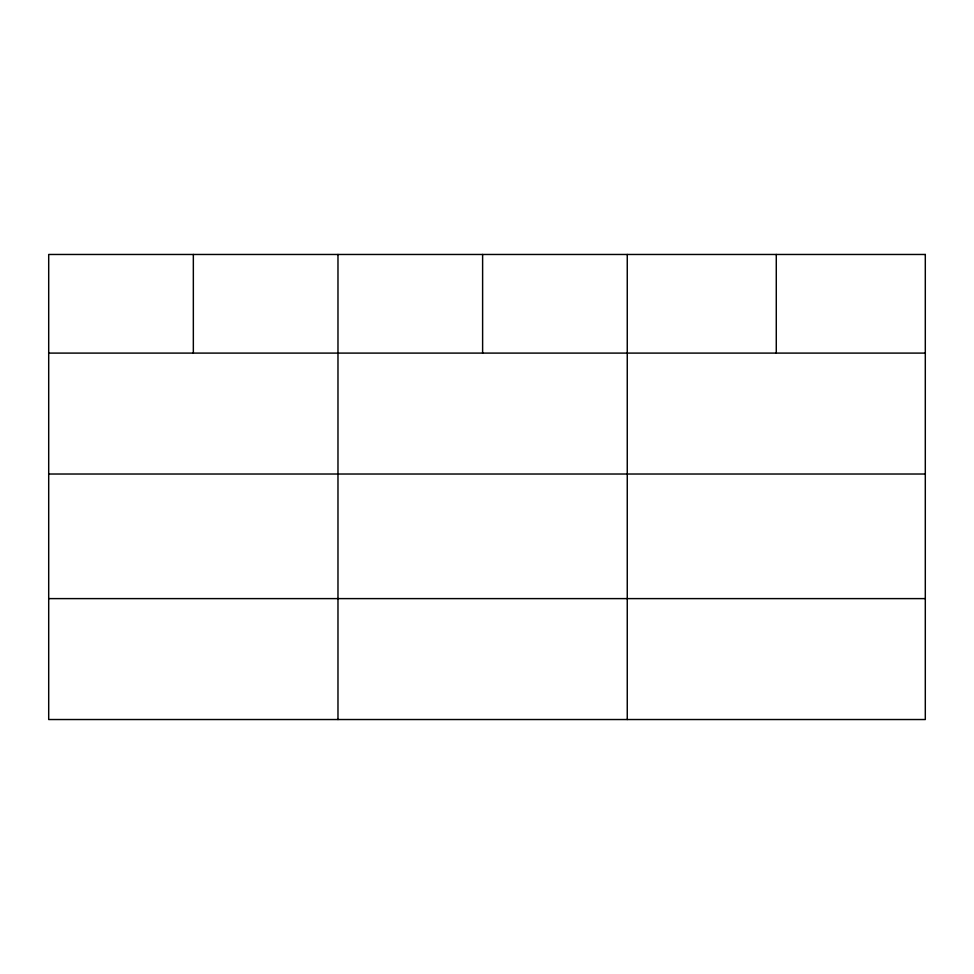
<?xml version="1.0" encoding="UTF-8"?>
<svg xmlns="http://www.w3.org/2000/svg" width="974" height="974" viewBox="0 0 974 974"><rect width="100%" height="100%" fill="white"/><g stroke="black" fill="none" stroke-linecap="round" stroke-linejoin="round"><path stroke-width="1.46" d="M48.7 353.099L925.3 353.099M48.7 474.021L925.3 474.021M48.7 598.608L925.3 598.608M776.278 254.47L776.278 353.099M627.256 254.47L627.256 719.53M482.617 254.47L482.617 353.099M337.978 254.47L337.978 719.53M193.339 254.47L193.339 353.099M925.3 254.47L48.7 254.47L48.7 719.53L925.3 719.53L925.3 254.47"/></g></svg>
